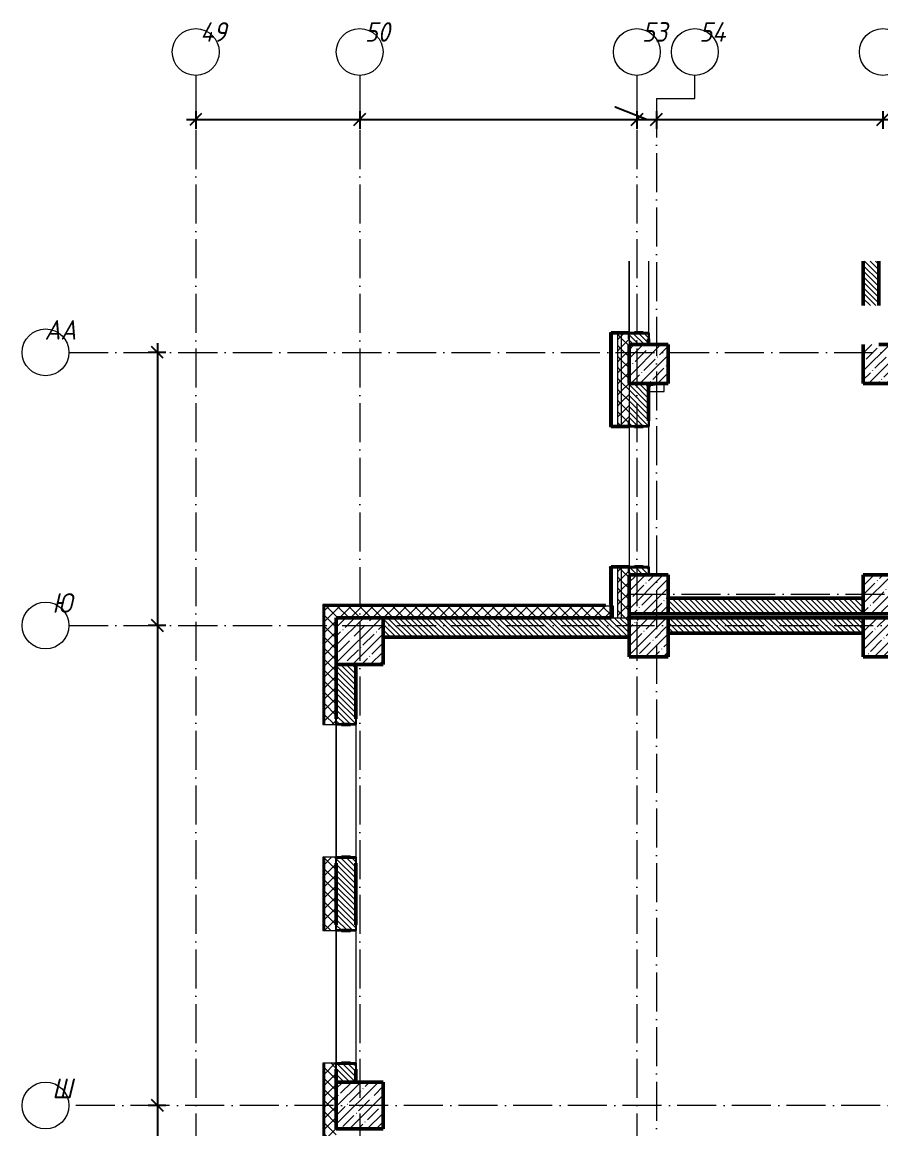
# Model space of a CAD drawing. Header units: millimetres. Extents: x -401725 to 250493, y 305116 to 802890.
# Drawn here: x 51068 to 62066, y 346924 to 361106 of the extents above; entities that cross this region are included whole.
import ezdxf

# ---------------------------------------------------------------- set-up
doc = ezdxf.new("R2010")
doc.units = ezdxf.units.MM
doc.linetypes.add('50_200_ШТРИХ_1Т_ш5_п1_п1_', pattern=[700, 500, -100, 0, -100])
for name, color, linetype, lineweight in [('A-____-____-DIMS', 7, 'Continuous', 9), ('A-GENM-____-MCUT', 7, 'Continuous', 25), ('A-GENM-____-OTLN', 7, 'Continuous', 9), ('A-GENM-____-OTLN-1', 7, 'Continuous', 25), ('A-WALL-____-MCUT-2', 7, 'Continuous', 50), ('A-WALL-____-MCUT-3', 7, 'Continuous', 9), ('A-WALL-____-OTLN', 7, 'Continuous', 9), ('A-WALL-____-PATT-1', 7, 'Continuous', 9), ('A-WALL-FNSH-MCUT-1', 7, 'Continuous', 9), ('S-COLS-____-MCUT', 7, 'Continuous', 50), ('S-COLS-____-OTLN', 7, 'Continuous', 9), ('S-GRID-____-IDEN', 7, 'Continuous', 9), ('S-GRID-____-OTLN', 7, 'Continuous', 9), ('S-GRID-____-OTLN-1', 7, '50_200_ШТРИХ_1Т_ш5_п1_п1_', 9)]:
    doc.layers.add(name, color=color, linetype=linetype, lineweight=lineweight)
doc.styles.add('ISOCPEUR_I', font='isocpeui.ttf', dxfattribs={"width": 0.9, "height": 2.5})
doc.dimstyles.new('ISO-2_5_0_9К_БОЛЬШОЙ_ОСИ', dxfattribs={"dimscale": 304.8, "dimtxt": 248.995294, "dimasz": 0.492126, "dimexe": 0.393701, "dimexo": 0, "dimgap": 0, "dimtad": 1, "dimdec": 0, "dimzin": 0, "dimdsep": 46, "dimtxsty": 'ISOCPEUR_I', "dimblk1": 'OBLIQUE', "dimblk2": 'OBLIQUE', "dimsah": 1, "dimcen": 0.09, "dimdle": 0.393701, "dimazin": 0, "dimtfac": 1, "dimtdec": 4, "dimtix": 1, "dimtmove": 0, "dimatfit": 3, "dimfxl": 1, "dimtvp": 1, "dimtolj": 1, "dimtzin": 0, "dimarcsym": 2})
doc.dimstyles.new('ISO-2_5_0_9К_БОЛЬШОЙ_ОСИ_1', dxfattribs={"dimscale": 304.8, "dimtxt": 248.995294, "dimasz": 0.492126, "dimexe": 0.393701, "dimexo": 0, "dimgap": 0, "dimtad": 1, "dimdec": 0, "dimzin": 0, "dimdsep": 46, "dimtxsty": 'ISOCPEUR_I', "dimblk1": 'OBLIQUE', "dimblk2": 'OBLIQUE', "dimsah": 1, "dimcen": 0.09, "dimdle": 0.393701, "dimazin": 0, "dimtfac": 1, "dimtdec": 4, "dimtix": 1, "dimtmove": 1, "dimatfit": 3, "dimfxl": 1, "dimtvp": 1, "dimtolj": 1, "dimtzin": 0, "dimarcsym": 2})
pattern_1 = [(135, (-15659.08, 310542.9), (-35.35534, -35.35534), [])]
pattern_2 = [(45, (-15659.08, 310542.9), (-70.71068, 70.71068), []), (135, (-15659.08, 310542.9), (-70.71068, -70.71068), [])]

# ---------------------------------------------------------------- blocks, each defined once
blk = doc.blocks.new('BSC_Колонна _Прямоугольная - 600х600-25984397-АР1_План отверстий 2 этажа в осях 1-64_А-ГГ')
at = {"layer": 'S-COLS-____-OTLN'}
h = blk.add_hatch(dxfattribs=at)
h.set_pattern_fill('FP_34', color=256, style=0, pattern_type=2)
h.set_pattern_definition([(45, (-71050, -42631.04), (-114.04925, 114.04925), []), (45, (-70935.95, -42631.04), (-114.04925, 114.04925), [201.613, -40.323, 3.353, -36.97])])
h.paths.add_polyline_path([(-300, -300), (300, -300), (300, 300), (-300, 300)], flags=0)
at = {"layer": 'S-COLS-____-MCUT'}
for p, q in [((300, 300), (-300, 300)), ((-300, 300), (-300, -300)), ((300, -300), (300, 300)), ((-300, -300), (300, -300))]:
    blk.add_line(p, q, dxfattribs=at)
blk = doc.blocks.new('BSC_Колонна _Прямоугольная - 600х600-V9-АР1_План отверстий 2 этажа в осях 1-64_А-ГГ')
at = {"layer": 'S-COLS-____-OTLN'}
h = blk.add_hatch(dxfattribs=at)
h.set_pattern_fill('FP_37', color=256, style=0, pattern_type=2)
h.set_pattern_definition([(315, (-36681.04, 71050), (114.04925, 114.04925), []), (315, (-36681.04, 70935.95), (114.04925, 114.04925), [201.613, -40.323, 3.353, -36.97])])
h.paths.add_polyline_path([(-300, 300), (-300, -300), (300, -300), (300, 300)], flags=0)
at = {"layer": 'S-COLS-____-MCUT'}
for p, q in [((300, 300), (-300, 300)), ((-300, 300), (-300, -300)), ((300, -300), (300, 300)), ((-300, -300), (300, -300))]:
    blk.add_line(p, q, dxfattribs=at)
blk = doc.blocks.new('BSC_Колонна _Прямоугольная - 500х500-V16-АР1_План отверстий 2 этажа в осях 1-64_А-ГГ')
at = {"layer": 'S-COLS-____-OTLN'}
h = blk.add_hatch(dxfattribs=at)
h.set_pattern_fill('FP_45', color=256, style=0, pattern_type=2)
h.set_pattern_definition([(45, (-77750, -42681.04), (-114.04925, 114.04925), []), (45, (-77635.95, -42681.04), (-114.04925, 114.04925), [201.613, -40.323, 3.353, -36.97])])
h.paths.add_polyline_path([(-250, -250), (250, -250), (250, 250), (-250, 250)], flags=0)
at = {"layer": 'S-COLS-____-MCUT'}
for p, q in [((250, 250), (-250, 250)), ((-250, 250), (-250, -250)), ((250, -250), (250, 250)), ((-250, -250), (250, -250))]:
    blk.add_line(p, q, dxfattribs=at)
blk = doc.blocks.new('BSC_Колонна _Прямоугольная - 500х500-V82-АР1_План отверстий 2 этажа в осях 1-64_А-ГГ')
at = {"layer": 'S-COLS-____-OTLN'}
h = blk.add_hatch(dxfattribs=at)
h.set_pattern_fill('FP_111', color=256, style=0, pattern_type=2)
h.set_pattern_definition([(45, (-74750, -43231.04), (-114.04925, 114.04925), []), (45, (-74635.95, -43231.04), (-114.04925, 114.04925), [201.613, -40.323, 3.353, -36.97])])
h.paths.add_polyline_path([(-250, -250), (250, -250), (250, 250), (-250, 250), (-250, 75)], flags=0)
at = {"layer": 'S-COLS-____-MCUT'}
for p, q in [((250, 250), (-250, 250)), ((-250, 250), (-250, -250)), ((250, -250), (250, 250)), ((-250, -250), (250, -250))]:
    blk.add_line(p, q, dxfattribs=at)
blk = doc.blocks.new('BSC_Колонна _Прямоугольная - 500х500-V118-АР1_План отверстий 2 этажа в осях 1-64_А-ГГ')
at = {"layer": 'S-COLS-____-OTLN'}
h = blk.add_hatch(dxfattribs=at)
h.set_pattern_fill('FP_147', color=256, style=0, pattern_type=2)
h.set_pattern_definition([(315, (-46181.04, 74750), (114.04925, 114.04925), []), (315, (-46181.04, 74635.95), (114.04925, 114.04925), [201.613, -40.323, 3.353, -36.97])])
h.paths.add_polyline_path([(-250, 250), (-250, -250), (250, -250), (250, 250), (135, 250)], flags=0)
at = {"layer": 'S-COLS-____-MCUT'}
for p, q in [((250, 250), (-250, 250)), ((-250, 250), (-250, -250)), ((250, -250), (250, 250)), ((-250, -250), (250, -250))]:
    blk.add_line(p, q, dxfattribs=at)
blk = doc.blocks.new('BSC_Колонна _Прямоугольная - 500х500-25978818-АР1_План отверстий 2 этажа в осях 1-64_А-ГГ')
at = {"layer": 'S-COLS-____-OTLN'}
h = blk.add_hatch(dxfattribs=at)
h.set_pattern_fill('FP_148', color=256, style=0, pattern_type=2)
h.set_pattern_definition([(45, (-77750, -46181.04), (-114.04925, 114.04925), []), (45, (-77635.95, -46181.04), (-114.04925, 114.04925), [201.613, -40.323, 3.353, -36.97])])
h.paths.add_polyline_path([(-250, -250), (250, -250), (250, 250), (-250, 250)], flags=0)
at = {"layer": 'S-COLS-____-MCUT'}
for p, q in [((-250, 250), (-250, -250)), ((250, 250), (-50, 250)), ((250, -250), (250, 250)), ((-250, -250), (250, -250))]:
    blk.add_line(p, q, dxfattribs=at)
blk = doc.blocks.new('BSC_Колонна _Прямоугольная - 500х500-V123-АР1_План отверстий 2 этажа в осях 1-64_А-ГГ')
at = {"layer": 'S-COLS-____-OTLN'}
h = blk.add_hatch(dxfattribs=at)
h.set_pattern_fill('FP_153', color=256, style=0, pattern_type=2)
h.set_pattern_definition([(45, (-77750, -43231.04), (-114.04925, 114.04925), []), (45, (-77635.95, -43231.04), (-114.04925, 114.04925), [201.613, -40.323, 3.353, -36.97])])
h.paths.add_polyline_path([(-250, -250), (250, -250), (250, 250), (-250, 250)], flags=0)
at = {"layer": 'S-COLS-____-MCUT'}
for p, q in [((250, 250), (-250, 250)), ((-250, 250), (-250, -250)), ((250, -250), (250, 250)), ((-250, -250), (250, -250))]:
    blk.add_line(p, q, dxfattribs=at)
blk = doc.blocks.new('BSC_Колонна _Прямоугольная - 500х500-V124-АР1_План отверстий 2 этажа в осях 1-64_А-ГГ')
at = {"layer": 'S-COLS-____-OTLN'}
h = blk.add_hatch(dxfattribs=at)
h.set_pattern_fill('FP_154', color=256, style=0, pattern_type=2)
h.set_pattern_definition([(45, (-74750, -42681.04), (-114.04925, 114.04925), []), (45, (-74635.95, -42681.04), (-114.04925, 114.04925), [201.613, -40.323, 3.353, -36.97])])
h.paths.add_polyline_path([(-250, -250), (250, -250), (250, 250), (-250, 250), (-250, 195)], flags=0)
at = {"layer": 'S-COLS-____-MCUT'}
for p, q in [((250, 250), (-250, 250)), ((-250, 250), (-250, -250)), ((250, -250), (250, 250)), ((-250, -250), (250, -250))]:
    blk.add_line(p, q, dxfattribs=at)
blk = doc.blocks.new('Фахверк_СКБ_Уголок - 250_2700_1-27501432-АР1_План отверстий 2 этажа в осях 1-64_А-ГГ')
at = {"layer": 'A-GENM-____-MCUT'}
for p, q in [((200, 181), (125, 181)), ((125, 181), (125, 106)), ((131, 106), (131, 175)), ((131, 175), (200, 175)), ((200, 175), (200, 181)), ((125, 106), (131, 106)), ((131, -6), (125, -6)), ((125, -6), (125, -81)), ((125, -81), (200, -81)), ((131, -75), (131, -6)), ((200, -75), (131, -75)), ((200, -81), (200, -75))]:
    blk.add_line(p, q, dxfattribs=at)
blk = doc.blocks.new('Фахверк_СКБ_Уголок - 250_2700-27497298-АР1_План отверстий 2 этажа в осях 1-64_А-ГГ')
at = {"layer": 'A-GENM-____-MCUT'}
for p, q in [((200, 181), (125, 181)), ((125, 181), (125, 106)), ((131, 106), (131, 175)), ((131, 175), (200, 175)), ((200, 175), (200, 181)), ((125, 106), (131, 106)), ((131, -6), (125, -6)), ((125, -6), (125, -81)), ((125, -81), (200, -81)), ((131, -75), (131, -6)), ((200, -75), (131, -75)), ((200, -81), (200, -75))]:
    blk.add_line(p, q, dxfattribs=at)
blk = doc.blocks.new('AR_Отверстие прямоугольное _в плите_ - AR_Отверстие прямоугольное _в плите_-V166-АР1_План отверстий 2 этажа в осях 1-64_А-ГГ')
at = {"layer": 'A-GENM-____-OTLN'}
for p, q in [((-100, -50), (-75, 25)), ((-75, 25), (100, 50)), ((100, -50), (100, 50)), ((-100, -50), (100, -50))]:
    blk.add_line(p, q, dxfattribs=at)
blk = doc.blocks.new('Ось сетки - Круг_Ø6_00__ISO-2_5_0_9K_-25732049-АР1_План отверстий 2 этажа в осях 1-64_А-ГГ')
at = {"layer": 'S-GRID-____-IDEN'}
blk.add_circle((0, 0), 3, dxfattribs=at)
blk = doc.blocks.new('_Oblique')
at = {"color": 0, "linetype": 'ByBlock', "lineweight": -2}
blk.add_line((-0.5, -0.5), (0.5, 0.5), dxfattribs=at)
blk = doc.blocks.new('*D9307')
at = {"layer": 'A-____-____-DIMS', "color": 0, "lineweight": -2, "transparency": 16777216}
for p, q in [((52801, 356994), (52801, 353254)), ((52907, 356874), (52681, 356874)), ((52907, 353374), (52681, 353374))]:
    blk.add_line(p, q, dxfattribs=at)
at = {"layer": 'Defpoints', "color": 0, "transparency": 16777216}
for p in [(52907, 356874), (52801, 353374), (52907, 353374)]:
    blk.add_point(p, dxfattribs=at)
at = {"layer": 'A-____-____-DIMS', "color": 0, "lineweight": -2, "transparency": 16777216, "xscale": 150, "yscale": 150, "zscale": 150}
for p, rotation in [((52801, 356874), 90), ((52801, 353374), 270)]:
    blk.add_blockref('_Oblique', p, dxfattribs=dict(at, rotation=rotation))
at = {"layer": 'A-____-____-DIMS', "color": 0, "transparency": 16777216, "insert": (52800, 355124), "char_height": 2.5, "width": 758.48, "attachment_point": 5, "rotation": 90, "style": 'ISOCPEUR_I'}
blk.add_mtext('\\A1;3500', dxfattribs=at)
blk = doc.blocks.new('*D9308')
at = {"layer": 'A-____-____-DIMS', "color": 0, "lineweight": -2, "transparency": 16777216}
for p, q in [((52801, 353494), (52801, 347104)), ((52907, 353374), (52681, 353374)), ((52907, 347224), (52681, 347224))]:
    blk.add_line(p, q, dxfattribs=at)
at = {"layer": 'Defpoints', "color": 0, "transparency": 16777216}
for p in [(52907, 353374), (52801, 347224), (52907, 347224)]:
    blk.add_point(p, dxfattribs=at)
at = {"layer": 'A-____-____-DIMS', "color": 0, "lineweight": -2, "transparency": 16777216, "xscale": 150, "yscale": 150, "zscale": 150}
for p, rotation in [((52801, 353374), 90), ((52801, 347224), 270)]:
    blk.add_blockref('_Oblique', p, dxfattribs=dict(at, rotation=rotation))
at = {"layer": 'A-____-____-DIMS', "color": 0, "transparency": 16777216, "insert": (52800, 350299), "char_height": 2.5, "width": 701.02, "attachment_point": 5, "rotation": 90, "style": 'ISOCPEUR_I'}
blk.add_mtext('\\A1;6150', dxfattribs=at)
blk = doc.blocks.new('*D9309')
at = {"layer": 'A-____-____-DIMS', "color": 0, "lineweight": -2, "transparency": 16777216}
for p, q in [((52801, 347344), (52801, 341104)), ((52907, 347224), (52681, 347224)), ((52907, 341224), (52681, 341224))]:
    blk.add_line(p, q, dxfattribs=at)
at = {"layer": 'Defpoints', "color": 0, "transparency": 16777216}
for p in [(52907, 347224), (52801, 341224), (52907, 341224)]:
    blk.add_point(p, dxfattribs=at)
at = {"layer": 'A-____-____-DIMS', "color": 0, "lineweight": -2, "transparency": 16777216, "xscale": 150, "yscale": 150, "zscale": 150}
for p, rotation in [((52801, 347224), 90), ((52801, 341224), 270)]:
    blk.add_blockref('_Oblique', p, dxfattribs=dict(at, rotation=rotation))
at = {"layer": 'A-____-____-DIMS', "color": 0, "transparency": 16777216, "insert": (52800, 344224), "char_height": 2.5, "width": 758.48, "attachment_point": 5, "rotation": 90, "style": 'ISOCPEUR_I'}
blk.add_mtext('\\A1;6000', dxfattribs=at)
blk = doc.blocks.new('*D9369')
at = {"layer": 'A-____-____-DIMS', "color": 0, "lineweight": -2, "transparency": 16777216}
for p, q in [((53291, 359964), (53291, 359738)), ((55391, 359964), (55391, 359738)), ((53171, 359858), (55511, 359858))]:
    blk.add_line(p, q, dxfattribs=at)
at = {"layer": 'Defpoints', "color": 0, "transparency": 16777216}
for p in [(53291, 359964), (55391, 359964), (55391, 359858)]:
    blk.add_point(p, dxfattribs=at)
at = {"layer": 'A-____-____-DIMS', "color": 0, "lineweight": -2, "transparency": 16777216, "xscale": 150, "yscale": 150, "zscale": 150, "rotation": 180}
blk.add_blockref('_Oblique', (53291, 359858), dxfattribs=at)
at = {"layer": 'A-____-____-DIMS', "color": 0, "lineweight": -2, "transparency": 16777216, "xscale": 150, "yscale": 150, "zscale": 150}
blk.add_blockref('_Oblique', (55391, 359858), dxfattribs=at)
at = {"layer": 'A-____-____-DIMS', "color": 0, "transparency": 16777216, "insert": (54341, 359859), "char_height": 2.5, "width": 701.02, "attachment_point": 5, "style": 'ISOCPEUR_I'}
blk.add_mtext('\\A1;2100', dxfattribs=at)
blk = doc.blocks.new('*D9370')
at = {"layer": 'A-____-____-DIMS', "color": 0, "lineweight": -2, "transparency": 16777216}
for p, q in [((55391, 359964), (55391, 359738)), ((58941, 359964), (58941, 359738)), ((55271, 359858), (59061, 359858))]:
    blk.add_line(p, q, dxfattribs=at)
at = {"layer": 'Defpoints', "color": 0, "transparency": 16777216}
for p in [(55391, 359964), (58941, 359964), (58941, 359858)]:
    blk.add_point(p, dxfattribs=at)
at = {"layer": 'A-____-____-DIMS', "color": 0, "lineweight": -2, "transparency": 16777216, "xscale": 150, "yscale": 150, "zscale": 150, "rotation": 180}
blk.add_blockref('_Oblique', (55391, 359858), dxfattribs=at)
at = {"layer": 'A-____-____-DIMS', "color": 0, "lineweight": -2, "transparency": 16777216, "xscale": 150, "yscale": 150, "zscale": 150}
blk.add_blockref('_Oblique', (58941, 359858), dxfattribs=at)
at = {"layer": 'A-____-____-DIMS', "color": 0, "transparency": 16777216, "insert": (57166, 359859), "char_height": 2.5, "width": 758.48, "attachment_point": 5, "style": 'ISOCPEUR_I'}
blk.add_mtext('\\A1;3550', dxfattribs=at)
blk = doc.blocks.new('*D9371')
at = {"layer": 'A-____-____-DIMS', "color": 0, "lineweight": -2, "transparency": 16777216}
for p, q in [((58662, 360018), (58657, 360018)), ((59066, 359858), (58662, 360018)), ((58941, 359964), (58941, 359738)), ((59191, 359964), (59191, 359738)), ((58821, 359858), (59311, 359858))]:
    blk.add_line(p, q, dxfattribs=at)
at = {"layer": 'Defpoints', "color": 0, "transparency": 16777216}
for p in [(58941, 359964), (59191, 359964), (59191, 359858)]:
    blk.add_point(p, dxfattribs=at)
at = {"layer": 'A-____-____-DIMS', "color": 0, "lineweight": -2, "transparency": 16777216, "xscale": 150, "yscale": 150, "zscale": 150, "rotation": 180}
blk.add_blockref('_Oblique', (58941, 359858), dxfattribs=at)
at = {"layer": 'A-____-____-DIMS', "color": 0, "lineweight": -2, "transparency": 16777216, "xscale": 150, "yscale": 150, "zscale": 150}
blk.add_blockref('_Oblique', (59191, 359858), dxfattribs=at)
at = {"layer": 'A-____-____-DIMS', "color": 0, "transparency": 16777216, "insert": (58093, 360021), "char_height": 2.5, "width": 568.86, "attachment_point": 1, "line_spacing_factor": 1.149209, "style": 'ISOCPEUR_I'}
blk.add_mtext('\\A1;250', dxfattribs=at)
blk = doc.blocks.new('*D9372')
at = {"layer": 'A-____-____-DIMS', "color": 0, "lineweight": -2, "transparency": 16777216}
for p, q in [((59191, 359964), (59191, 359738)), ((62091, 359964), (62091, 359738)), ((59071, 359858), (62211, 359858))]:
    blk.add_line(p, q, dxfattribs=at)
at = {"layer": 'Defpoints', "color": 0, "transparency": 16777216}
for p in [(59191, 359964), (62091, 359964), (62091, 359858)]:
    blk.add_point(p, dxfattribs=at)
at = {"layer": 'A-____-____-DIMS', "color": 0, "lineweight": -2, "transparency": 16777216, "xscale": 150, "yscale": 150, "zscale": 150, "rotation": 180}
blk.add_blockref('_Oblique', (59191, 359858), dxfattribs=at)
at = {"layer": 'A-____-____-DIMS', "color": 0, "lineweight": -2, "transparency": 16777216, "xscale": 150, "yscale": 150, "zscale": 150}
blk.add_blockref('_Oblique', (62091, 359858), dxfattribs=at)
at = {"layer": 'A-____-____-DIMS', "color": 0, "transparency": 16777216, "insert": (60641, 359859), "char_height": 2.5, "width": 758.48, "attachment_point": 5, "style": 'ISOCPEUR_I'}
blk.add_mtext('\\A1;2900', dxfattribs=at)
blk = doc.blocks.new('*D9373')
at = {"layer": 'A-____-____-DIMS', "color": 0, "lineweight": -2, "transparency": 16777216}
for p, q in [((62091, 359964), (62091, 359738)), ((67491, 359964), (67491, 359738)), ((61971, 359858), (67611, 359858))]:
    blk.add_line(p, q, dxfattribs=at)
at = {"layer": 'Defpoints', "color": 0, "transparency": 16777216}
for p in [(62091, 359964), (67491, 359964), (67491, 359858)]:
    blk.add_point(p, dxfattribs=at)
at = {"layer": 'A-____-____-DIMS', "color": 0, "lineweight": -2, "transparency": 16777216, "xscale": 150, "yscale": 150, "zscale": 150, "rotation": 180}
blk.add_blockref('_Oblique', (62091, 359858), dxfattribs=at)
at = {"layer": 'A-____-____-DIMS', "color": 0, "lineweight": -2, "transparency": 16777216, "xscale": 150, "yscale": 150, "zscale": 150}
blk.add_blockref('_Oblique', (67491, 359858), dxfattribs=at)
at = {"layer": 'A-____-____-DIMS', "color": 0, "transparency": 16777216, "insert": (64791, 359859), "char_height": 2.5, "width": 781.46, "attachment_point": 5, "style": 'ISOCPEUR_I'}
blk.add_mtext('\\A1;5400', dxfattribs=at)

msp = doc.modelspace()

# ---------------------------------------------------------------- hatches: boundary and pattern name
at = {"layer": 'A-WALL-____-PATT-1'}
h = msp.add_hatch(dxfattribs=at)
h.set_pattern_fill('FP_6', color=256, style=0, pattern_type=2)
h.set_pattern_definition(pattern_1)
h.paths.add_polyline_path([(62040.9187, 357473.9433), (62040.9187, 358044.0819), (61840.9187, 358044.0819), (61840.9187, 357473.9433)], flags=0)
h = msp.add_hatch(dxfattribs=at)
h.set_pattern_fill('FP_3', color=256, style=0, pattern_type=2)
h.set_pattern_definition([(45, (-15659.08, 310542.9), (-85.53659, 85.53659), []), (45, (-15602.06, 310542.9), (-85.53659, 85.53659), [])])
h.paths.add_polyline_path([(58590.9187, 353643.9433), (58610.9187, 353643.9433), (58610.9187, 354123.9433), (58590.9187, 354123.9433), (58590.9187, 353848.5126)], flags=0)
h.paths.add_polyline_path([(58610.9187, 355923.9433), (58610.9187, 357123.9433), (58590.9187, 357123.9433), (58590.9187, 355923.9433)], flags=0)
h = msp.add_hatch(dxfattribs=at)
h.set_pattern_fill('FP_1', color=256, style=0, pattern_type=2)
h.set_pattern_definition(pattern_2)
h.paths.add_polyline_path([(58740.9187, 353473.9433), (58740.9187, 354123.9433), (58690.9187, 354123.9433), (58690.9187, 353473.9433)], flags=0)
h.paths.add_polyline_path([(58740.9187, 355923.9433), (58740.9187, 357123.9433), (58690.9187, 357123.9433), (58690.9187, 355923.9433)], flags=0)
h = msp.add_hatch(dxfattribs=at)
h.set_pattern_fill('FP_1', color=256, style=0, pattern_type=2)
h.set_pattern_definition(pattern_2)
h.paths.add_polyline_path([(58740.9187, 353473.9433), (58840.9187, 353473.9433), (58840.9187, 354048.9433), (58834.9187, 354048.9433), (58834.9187, 354123.9433), (58740.9187, 354123.9433), (58740.9187, 353848.5126)], flags=0)
h.paths.add_polyline_path([(58740.9187, 355923.9433), (58834.9187, 355923.9433), (58834.9187, 355998.9433), (58840.9187, 355998.9433), (58840.9187, 357048.9433), (58834.9187, 357048.9433), (58834.9187, 357123.9433), (58740.9187, 357123.9433), (58740.9187, 355998.4976)], flags=0)
h = msp.add_hatch(dxfattribs=at)
h.set_pattern_fill('FP_6', color=256, style=0, pattern_type=2)
h.set_pattern_definition(pattern_1)
h.paths.add_polyline_path([(59090.9187, 356973.9433), (59090.9187, 357117.9433), (59021.9187, 357117.9433), (59021.9187, 357123.9433), (58909.9187, 357123.9433), (58909.9187, 357117.9433), (58840.9187, 357117.9433), (58840.9187, 356973.9433), (59021.9187, 356973.9433)], flags=0)
h = msp.add_hatch(dxfattribs=at)
h.set_pattern_fill('FP_6', color=256, style=0, pattern_type=2)
h.set_pattern_definition(pattern_1)
h.paths.add_polyline_path([(59090.9187, 354023.9433), (59090.9187, 354117.9433), (59021.9187, 354117.9433), (59021.9187, 354123.9433), (58909.9187, 354123.9433), (58909.9187, 354117.9433), (58840.9187, 354117.9433), (58840.9187, 354023.9433), (59002.5953, 354023.9433)], flags=0)
h.paths.add_polyline_path([(59021.9187, 355923.9433), (59021.9187, 355929.9433), (59090.9187, 355929.9433), (59090.9187, 356473.9433), (58840.9187, 356473.9433), (58840.9187, 355929.9433), (58909.9187, 355929.9433), (58909.9187, 355923.9433)], flags=0)
h = msp.add_hatch(dxfattribs=at)
h.set_pattern_fill('FP_6', color=256, style=0, pattern_type=2)
h.set_pattern_definition(pattern_1)
h.paths.add_polyline_path([(61840.9187, 353523.9433), (61840.9187, 353723.9433), (59340.9187, 353723.9433), (59340.9187, 353523.9433), (60328.1935, 353523.9433)], flags=0)
h = msp.add_hatch(dxfattribs=at)
h.set_pattern_fill('FP_1', color=256, style=0, pattern_type=2)
h.set_pattern_definition(pattern_2)
h.paths.add_polyline_path([(54940.9187, 322873.9433), (55090.9187, 322873.9433), (55090.9187, 324168.9433), (55084.9187, 324168.9433), (55084.9187, 324243.9433), (54940.9187, 324243.9433)], flags=0)
h.paths.add_polyline_path([(55084.9187, 325943.9433), (55084.9187, 326018.9433), (55090.9187, 326018.9433), (55090.9187, 326808.9433), (55084.9187, 326808.9433), (55084.9187, 326883.9433), (54940.9187, 326883.9433), (54940.9187, 325943.9433), (55025.8006, 325943.9433)], flags=0)
h.paths.add_polyline_path([(55025.8006, 328583.9433), (55084.9187, 328583.9433), (55084.9187, 328658.9433), (55090.9187, 328658.9433), (55090.9187, 330048.9433), (55084.9187, 330048.9433), (55084.9187, 330123.9433), (54940.9187, 330123.9433), (54940.9187, 328583.9433)], flags=0)
h.paths.add_polyline_path([(55084.9187, 331823.9433), (55084.9187, 331898.9433), (55090.9187, 331898.9433), (55090.9187, 332688.9433), (55084.9187, 332688.9433), (55084.9187, 332763.9433), (54940.9187, 332763.9433), (54940.9187, 331823.9433), (55025.8006, 331823.9433)], flags=0)
h.paths.add_polyline_path([(55025.8006, 334463.9433), (55084.9187, 334463.9433), (55084.9187, 334538.9433), (55090.9187, 334538.9433), (55090.9187, 335928.9433), (55084.9187, 335928.9433), (55084.9187, 336003.9433), (54940.9187, 336003.9433), (54940.9187, 334463.9433)], flags=0)
h.paths.add_polyline_path([(55025.8006, 337703.9433), (55084.9187, 337703.9433), (55084.9187, 337778.9433), (55090.9187, 337778.9433), (55090.9187, 338568.9433), (55084.9187, 338568.9433), (55084.9187, 338643.9433), (54940.9187, 338643.9433), (54940.9187, 337703.9433)], flags=0)
h.paths.add_polyline_path([(55084.9187, 340343.9433), (55084.9187, 340418.9433), (55090.9187, 340418.9433), (55090.9187, 341808.9433), (55084.9187, 341808.9433), (55084.9187, 341883.9433), (54940.9187, 341883.9433), (54940.9187, 340343.9433), (55025.8006, 340343.9433)], flags=0)
h.paths.add_polyline_path([(55084.9187, 343583.9433), (55084.9187, 343658.9433), (55090.9187, 343658.9433), (55090.9187, 344448.9433), (55084.9187, 344448.9433), (55084.9187, 344523.9433), (54940.9187, 344523.9433), (54940.9187, 343583.9433), (55025.8006, 343583.9433)], flags=0)
h.paths.add_polyline_path([(55025.8006, 346223.9433), (55084.9187, 346223.9433), (55084.9187, 346298.9433), (55090.9187, 346298.9433), (55090.9187, 347688.9433), (55084.9187, 347688.9433), (55084.9187, 347763.9433), (54940.9187, 347763.9433), (54940.9187, 346223.9433)], flags=0)
h.paths.add_polyline_path([(55025.8006, 349463.9433), (55084.9187, 349463.9433), (55084.9187, 349538.9433), (55090.9187, 349538.9433), (55090.9187, 350328.9433), (55084.9187, 350328.9433), (55084.9187, 350403.9433), (54940.9187, 350403.9433), (54940.9187, 349463.9433)], flags=0)
h.paths.add_polyline_path([(55084.9187, 352103.9433), (55084.9187, 352178.9433), (55090.9187, 352178.9433), (55090.9187, 353623.9433), (54940.9187, 353623.9433), (54940.9187, 352103.9433), (55025.8006, 352103.9433)], flags=0)
h = msp.add_hatch(dxfattribs=at)
h.set_pattern_fill('FP_1', color=256, style=0, pattern_type=2)
h.set_pattern_definition(pattern_2)
h.paths.add_polyline_path([(58640.9187, 353473.9433), (58640.9187, 353623.9433), (55090.9187, 353623.9433), (55090.9187, 353473.9433), (58560.7292, 353473.9433)], flags=0)
h = msp.add_hatch(dxfattribs=at)
h.set_pattern_fill('FP_6', color=256, style=0, pattern_type=2)
h.set_pattern_definition(pattern_1)
h.paths.add_polyline_path([(58560.7292, 353223.9433), (58840.9187, 353223.9433), (58840.9187, 353473.9433), (55690.9187, 353473.9433), (55690.9187, 353223.9433)], flags=0)
h = msp.add_hatch(dxfattribs=at)
h.set_pattern_fill('FP_6', color=256, style=0, pattern_type=2)
h.set_pattern_definition(pattern_1)
h.paths.add_polyline_path([(60328.1935, 353273.9433), (61840.9187, 353273.9433), (61840.9187, 353473.9433), (59340.9187, 353473.9433), (59340.9187, 353273.9433), (59444.4613, 353273.9433)], flags=0)
h = msp.add_hatch(dxfattribs=at)
h.set_pattern_fill('FP_6', color=256, style=0, pattern_type=2)
h.set_pattern_definition(pattern_1)
h.paths.add_polyline_path([(55271.9187, 347523.9433), (55340.9187, 347523.9433), (55340.9187, 347757.9433), (55271.9187, 347757.9433), (55271.9187, 347763.9433), (55159.9187, 347763.9433), (55159.9187, 347757.9433), (55090.9187, 347757.9433), (55090.9187, 347523.9433), (55159.9187, 347523.9433)], flags=0)
h.paths.add_polyline_path([(55271.9187, 349463.9433), (55271.9187, 349469.9433), (55340.9187, 349469.9433), (55340.9187, 350397.9433), (55271.9187, 350397.9433), (55271.9187, 350403.9433), (55159.9187, 350403.9433), (55159.9187, 350397.9433), (55090.9187, 350397.9433), (55090.9187, 349469.9433), (55159.9187, 349469.9433), (55159.9187, 349463.9433)], flags=0)
h.paths.add_polyline_path([(55271.9187, 352103.9433), (55271.9187, 352109.9433), (55340.9187, 352109.9433), (55340.9187, 352873.9433), (55090.9187, 352873.9433), (55090.9187, 352109.9433), (55159.9187, 352109.9433), (55159.9187, 352103.9433)], flags=0)

# ---------------------------------------------------------------- linework, layer by layer
at = {"layer": 'A-WALL-____-MCUT-2'}
for p, q in [((61840.9187, 358044.0819), (61840.9187, 357473.9433)), ((62040.9187, 357473.9433), (62040.9187, 358044.0819)), ((58610.9187, 355923.9433), (58610.9187, 357123.9433)), ((58834.9187, 357123.9433), (58610.9187, 357123.9433)), ((59021.9187, 357123.9433), (58909.9187, 357123.9433)), ((59090.9187, 356973.9433), (59090.9187, 357048.9433)), ((59090.9187, 355998.9433), (59090.9187, 356473.9433)), ((58610.9187, 355923.9433), (58834.9187, 355923.9433)), ((58909.9187, 355923.9433), (59021.9187, 355923.9433)), ((58834.9187, 354123.9433), (58610.9187, 354123.9433)), ((58610.9187, 354123.9433), (58610.9187, 353473.9433)), ((59021.9187, 354123.9433), (58909.9187, 354123.9433)), ((59090.9187, 354023.9433), (59090.9187, 354048.9433)), ((61840.9187, 353723.9433), (59340.9187, 353723.9433)), ((58610.9187, 353473.9433), (55690.9187, 353473.9433)), ((58840.9187, 353473.9433), (58840.9187, 353523.9433)), ((59340.9187, 353523.9433), (61840.9187, 353523.9433)), ((61840.9187, 353473.9433), (59340.9187, 353473.9433)), ((59340.9187, 353273.9433), (61840.9187, 353273.9433)), ((55690.9187, 353223.9433), (58840.9187, 353223.9433)), ((55090.9187, 352178.9433), (55090.9187, 352873.9433)), ((55090.9187, 352873.9433), (55090.9187, 352178.9433)), ((55340.9187, 352178.9433), (55340.9187, 352873.9433)), ((55159.9187, 352103.9433), (55271.9187, 352103.9433)), ((55090.9187, 349538.9433), (55090.9187, 350328.9433)), ((55090.9187, 350328.9433), (55090.9187, 349538.9433)), ((55271.9187, 350403.9433), (55159.9187, 350403.9433)), ((55340.9187, 349538.9433), (55340.9187, 350328.9433)), ((55159.9187, 349463.9433), (55271.9187, 349463.9433)), ((55271.9187, 347763.9433), (55159.9187, 347763.9433)), ((55090.9187, 347523.9433), (55090.9187, 347688.9433)), ((55090.9187, 347688.9433), (55090.9187, 347523.9433)), ((55340.9187, 347523.9433), (55340.9187, 347688.9433))]:
    msp.add_line(p, q, dxfattribs=at)
at = {"layer": 'A-WALL-____-MCUT-3'}
for p, q in [((58690.9187, 357123.9433), (58690.9187, 355923.9433)), ((58740.9187, 357123.9433), (58740.9187, 355923.9433)), ((58840.9187, 357048.9433), (58840.9187, 356973.9433)), ((58840.9187, 356473.9433), (58840.9187, 355998.9433)), ((58690.9187, 354123.9433), (58690.9187, 353473.9433)), ((58740.9187, 354123.9433), (58740.9187, 353473.9433)), ((58840.9187, 354048.9433), (58840.9187, 354023.9433)), ((58540.9187, 353635.9433), (54928.9187, 353635.9433)), ((54928.9187, 353635.9433), (54928.9187, 352103.9433)), ((58540.9187, 353630.9433), (54933.9187, 353630.9433)), ((54933.9187, 353630.9433), (54933.9187, 352103.9433)), ((54940.9187, 353623.9433), (54940.9187, 352103.9433)), ((58640.9187, 353623.9433), (58540.9187, 353623.9433)), ((58640.9187, 353473.9433), (58640.9187, 353623.9433)), ((55690.9187, 353473.9433), (58840.9187, 353473.9433)), ((54940.9187, 352103.9433), (55084.9187, 352103.9433)), ((54928.9187, 350403.9433), (54928.9187, 349463.9433)), ((54933.9187, 350403.9433), (54933.9187, 349463.9433)), ((55084.9187, 350403.9433), (54940.9187, 350403.9433)), ((54940.9187, 350403.9433), (54940.9187, 349463.9433)), ((54940.9187, 349463.9433), (55084.9187, 349463.9433)), ((54928.9187, 347763.9433), (54928.9187, 346223.9433)), ((54933.9187, 347763.9433), (54933.9187, 346223.9433)), ((55084.9187, 347763.9433), (54940.9187, 347763.9433)), ((54940.9187, 347763.9433), (54940.9187, 346223.9433))]:
    msp.add_line(p, q, dxfattribs=at)
at = {"layer": 'A-WALL-____-OTLN'}
for p, q in [((58840.9187, 358044.0819), (58840.9187, 357123.9433)), ((58840.9187, 357123.9433), (58840.9187, 358044.0819)), ((59090.9187, 358044.0819), (59090.9187, 357123.9433)), ((58840.9187, 355923.9433), (58840.9187, 354123.9433)), ((59090.9187, 355923.9433), (59090.9187, 354123.9433)), ((55090.9187, 352103.9433), (55090.9187, 350403.9433)), ((55090.9187, 350403.9433), (55090.9187, 352103.9433)), ((55340.9187, 352103.9433), (55340.9187, 350403.9433)), ((55090.9187, 349463.9433), (55090.9187, 347763.9433)), ((55090.9187, 347763.9433), (55090.9187, 349463.9433)), ((55340.9187, 349463.9433), (55340.9187, 347763.9433))]:
    msp.add_line(p, q, dxfattribs=at)
at = {"layer": 'A-WALL-FNSH-MCUT-1'}
for p, q in [((58610.9187, 357123.9433), (58590.9187, 357123.9433)), ((58590.9187, 357123.9433), (58590.9187, 355923.9433)), ((58590.9187, 355923.9433), (58610.9187, 355923.9433)), ((58610.9187, 354123.9433), (58590.9187, 354123.9433)), ((58590.9187, 354123.9433), (58590.9187, 353643.9433)), ((58540.9187, 353643.9433), (54920.9187, 353643.9433)), ((54920.9187, 353643.9433), (54920.9187, 352103.9433)), ((54940.9187, 353623.9433), (58540.9187, 353623.9433)), ((58540.9187, 353623.9433), (58540.9187, 353643.9433)), ((58590.9187, 353643.9433), (58610.9187, 353643.9433)), ((54920.9187, 352103.9433), (54940.9187, 352103.9433)), ((54940.9187, 350403.9433), (54920.9187, 350403.9433)), ((54920.9187, 350403.9433), (54920.9187, 349463.9433)), ((54920.9187, 349463.9433), (54940.9187, 349463.9433)), ((54940.9187, 347763.9433), (54920.9187, 347763.9433)), ((54920.9187, 347763.9433), (54920.9187, 346223.9433))]:
    msp.add_line(p, q, dxfattribs=at)
at = {"layer": 'S-GRID-____-OTLN'}
for p, q in [((59683.7963, 360129.0144), (59683.7963, 360423.8609)), ((59190.9187, 360129.0144), (59683.7963, 360129.0144))]:
    msp.add_line(p, q, dxfattribs=at)
at = {"layer": 'S-GRID-____-OTLN-1'}
for p, q in [((53290.9187, 360423.8609), (53290.9187, 306060.2949)), ((55390.9187, 360423.8609), (55390.9187, 306277.1346)), ((58940.9187, 360423.8609), (58940.9187, 321873.9433)), ((59190.9187, 360129.0144), (59190.9187, 321873.9433)), ((51667.6891, 356873.9433), (74659.706, 356873.9433)), ((58813.2332, 353773.9433), (88267.3291, 353773.9433)), ((51667.6891, 353373.9433), (88415.3253, 353373.9433)), ((74659.706, 347223.9433), (51667.6891, 347223.9433))]:
    msp.add_line(p, q, dxfattribs=at)

# ---------------------------------------------------------------- block references
at = {"layer": 'A-GENM-____-OTLN'}
msp.add_blockref('AR_Отверстие прямоугольное _в плите_ - AR_Отверстие прямоугольное _в плите_-V166-АР1_План отверстий 2 этажа в осях 1-64_А-ГГ', (59190.9187, 356423.9433), dxfattribs=at)
at = {"layer": 'A-GENM-____-OTLN-1'}
for name, p, rotation in [('Фахверк_СКБ_Уголок - 250_2700_1-27501432-АР1_План отверстий 2 этажа в осях 1-64_А-ГГ', (58915.9187, 357248.9433), 269.9999999999999), ('Фахверк_СКБ_Уголок - 250_2700-27497298-АР1_План отверстий 2 этажа в осях 1-64_А-ГГ', (59015.9187, 355798.9433), 89.99999999999991), ('Фахверк_СКБ_Уголок - 250_2700_1-27501432-АР1_План отверстий 2 этажа в осях 1-64_А-ГГ', (58915.9187, 354248.9433), 269.9999999999999), ('Фахверк_СКБ_Уголок - 250_2700-27497298-АР1_План отверстий 2 этажа в осях 1-64_А-ГГ', (55265.9187, 351978.9433), 89.99999999999991), ('Фахверк_СКБ_Уголок - 250_2700-27497298-АР1_План отверстий 2 этажа в осях 1-64_А-ГГ', (55165.9187, 350528.9433), 269.9999999999999), ('Фахверк_СКБ_Уголок - 250_2700-27497298-АР1_План отверстий 2 этажа в осях 1-64_А-ГГ', (55265.9187, 349338.9433), 89.99999999999991), ('Фахверк_СКБ_Уголок - 250_2700-27497298-АР1_План отверстий 2 этажа в осях 1-64_А-ГГ', (55165.9187, 347888.9433), 269.9999999999999)]:
    msp.add_blockref(name, p, dxfattribs=dict(at, rotation=rotation))
at = {"layer": 'S-COLS-____-OTLN', "rotation": 89.9999999999999}
for name, p in [('BSC_Колонна _Прямоугольная - 500х500-V118-АР1_План отверстий 2 этажа в осях 1-64_А-ГГ', (59090.9187, 356723.9433)), ('BSC_Колонна _Прямоугольная - 600х600-V9-АР1_План отверстий 2 этажа в осях 1-64_А-ГГ', (55390.9187, 347223.9433))]:
    msp.add_blockref(name, p, dxfattribs=at)
at = {"layer": 'S-COLS-____-OTLN'}
for name, p in [('BSC_Колонна _Прямоугольная - 500х500-25978818-АР1_План отверстий 2 этажа в осях 1-64_А-ГГ', (62090.9187, 356723.9433)), ('BSC_Колонна _Прямоугольная - 500х500-V82-АР1_План отверстий 2 этажа в осях 1-64_А-ГГ', (59090.9187, 353773.9433)), ('BSC_Колонна _Прямоугольная - 500х500-V123-АР1_План отверстий 2 этажа в осях 1-64_А-ГГ', (62090.9187, 353773.9433)), ('BSC_Колонна _Прямоугольная - 600х600-25984397-АР1_План отверстий 2 этажа в осях 1-64_А-ГГ', (55390.9187, 353173.9433)), ('BSC_Колонна _Прямоугольная - 500х500-V124-АР1_План отверстий 2 этажа в осях 1-64_А-ГГ', (59090.9187, 353223.9433)), ('BSC_Колонна _Прямоугольная - 500х500-V16-АР1_План отверстий 2 этажа в осях 1-64_А-ГГ', (62090.9187, 353223.9433))]:
    msp.add_blockref(name, p, dxfattribs=at)
at = {"layer": 'S-GRID-____-IDEN', "xscale": 99.99999999999993, "yscale": 99.99999999999993, "zscale": 99.99999999999993}
for p, rotation in [((53290.9187, 360723.8609), 180), ((55390.9187, 360723.8609), 180), ((58940.9187, 360723.8609), 180), ((59683.7963, 360723.8609), 180), ((62090.9187, 360723.8609), 180), ((51367.6891, 356873.9433), 269.9999999999995), ((51367.6891, 353373.9433), 269.9999999999995), ((51367.6891, 347223.9433), 89.99999999999982)]:
    msp.add_blockref('Ось сетки - Круг_Ø6_00__ISO-2_5_0_9K_-25732049-АР1_План отверстий 2 этажа в осях 1-64_А-ГГ', p, dxfattribs=dict(at, rotation=rotation))

# ---------------------------------------------------------------- texts
at = {"layer": 'S-GRID-____-IDEN', "char_height": 250, "attachment_point": 1, "style": 'ISOCPEUR_I'}
for s, insert, width in [('49', (53349.2122, 361105.0482), 425.696062), ('50', (55458.2122, 361105.0482), 404.0505), ('53', (59008.2122, 361105.0482), 404.0505), ('54', (59742.0897, 361105.0482), 425.696062), ('АА', (51355.2748, 357287.8294), 505.063125), ('\\fISOCPEUR|b0|i1|c204|p34|;\\W.9;Ю', (51453.3748, 353787.8294), 266.961937), ('\\fISOCPEUR|b0|i1|c204|p34|;\\W.9;Ш', (51452.6838, 347567.2728), 281.392312)]:
    msp.add_mtext(s, dxfattribs=dict(at, insert=insert, width=width))

# ---------------------------------------------------------------- dimensions: what is measured, and where the dimension line sits
at = {"layer": 'A-____-____-DIMS'}
for base, p1, p2, override, picture, middle in [((55390.9187, 359857.6856), (53290.9187, 359963.7516), (55390.9187, 359963.7516), {"dimpost": '<>', "dimfxl": 2100}, '*D9369', (54340.9187, 359858.9356)), ((58940.9187, 359857.6856), (55390.9187, 359963.7516), (58940.9187, 359963.7516), {"dimpost": '<>', "dimfxl": 3550}, '*D9370', (57165.9187, 359858.9356)), ((62090.9187, 359857.6856), (59190.9187, 359963.7516), (62090.9187, 359963.7516), {"dimpost": '<>', "dimfxl": 2900}, '*D9372', (60640.9187, 359858.9356)), ((67490.9187, 359857.6856), (62090.9187, 359963.7516), (67490.9187, 359963.7516), {"dimpost": '<>', "dimfxl": 5400}, '*D9373', (64790.9187, 359858.9356))]:
    dim = msp.add_linear_dim(base=base, p1=p1, p2=p2, dimstyle='ISO-2_5_0_9К_БОЛЬШОЙ_ОСИ', override=override, dxfattribs=at)
    dim.commit()
    dim.dimension.update_dxf_attribs({"geometry": picture, "text_midpoint": middle})
dim = msp.add_linear_dim(base=(59190.9187, 359857.6856), p1=(58940.9187, 359963.7516), p2=(59190.9187, 359963.7516), dimstyle='ISO-2_5_0_9К_БОЛЬШОЙ_ОСИ_1', override={"dimpost": '<>', "dimfxl": 250}, dxfattribs=at)
dim.commit()
dim.dimension.update_dxf_attribs({"geometry": '*D9371', "text_midpoint": (58662.0618, 360017.6328), "dimtype": 160})
for base, p1, p2, override, picture, middle in [((52801.2767, 353373.9433), (52907.3427, 356873.9433), (52907.3427, 353373.9433), {"dimpost": '<>', "dimfxl": 3500}, '*D9307', (52800.0267, 355123.9433)), ((52801.2767, 347223.9433), (52907.3427, 353373.9433), (52907.3427, 347223.9433), {"dimpost": '<>', "dimfxl": 6150}, '*D9308', (52800.0267, 350298.9433)), ((52801.2767, 341223.9433), (52907.3427, 347223.9433), (52907.3427, 341223.9433), {"dimpost": '<>', "dimfxl": 6000}, '*D9309', (52800.0267, 344223.9433))]:
    dim = msp.add_linear_dim(base=base, p1=p1, p2=p2, angle=90, dimstyle='ISO-2_5_0_9К_БОЛЬШОЙ_ОСИ', override=override, dxfattribs=at)
    dim.commit()
    dim.dimension.update_dxf_attribs({"geometry": picture, "text_midpoint": middle})

doc.saveas('drawing.dxf')
